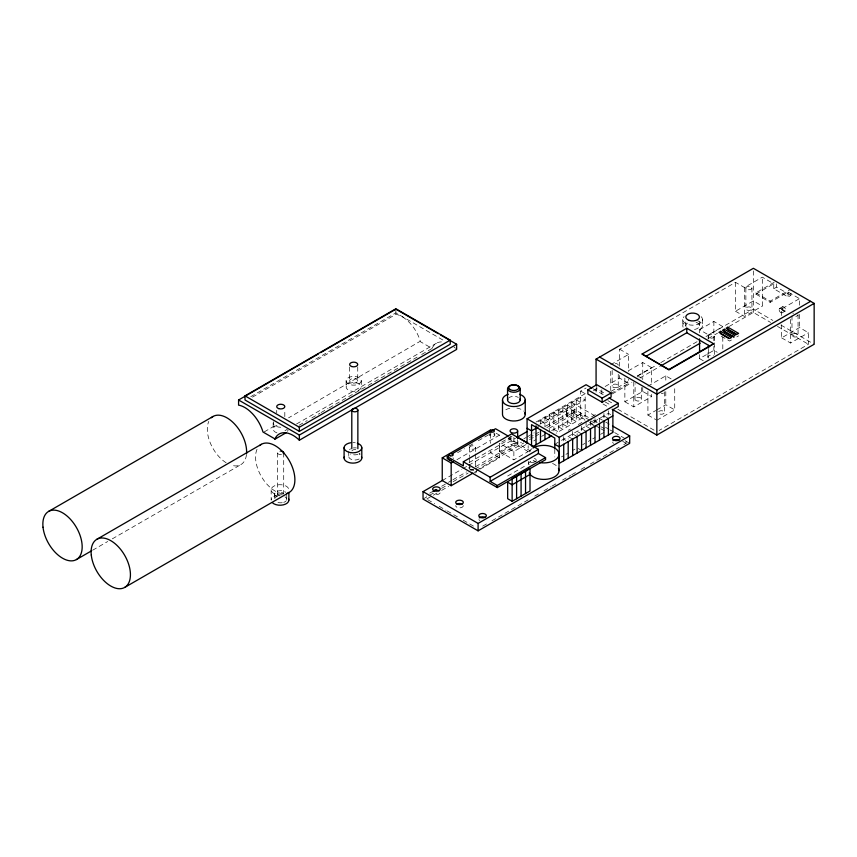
<?xml version="1.0" encoding="UTF-8"?>
<svg xmlns="http://www.w3.org/2000/svg" width="857" height="857" viewBox="0 0 857 857"><rect width="100%" height="100%" fill="white"/><g stroke="black" fill="none" stroke-linecap="round" stroke-linejoin="round"><path stroke-width="0.64" stroke-dasharray="4.29 3.21" d="M284.813 416.631L284.813 410.353M634.973 399.169L635.166 383.679M707.903 357.058L707.978 350.609M708.128 338.997L708.161 336.415M489.765 435.142L490.022 433.074M250.769 396.662L395.88 312.891L444.44 340.925M252.461 397.134L395.88 314.326L397.048 314.54A27.81 16.058 60 0 1 407.225 320.422L409.657 322.778A27.81 16.058 60 0 1 420.305 341.215L288.573 417.841M264.288 431.864L277.004 424.515M284.974 430.675L287.288 429.336M296.543 423.99L436.492 343.196M299.093 425.254L307.192 420.573M311.819 417.905L319.918 413.235M321.064 412.56L328.006 408.553M329.163 407.889L417.07 357.144M421.698 354.466L432.099 348.456L420.305 341.643M92.631 550.215L107.682 541.517M112.321 538.849L240.86 464.633M619.675 366.293L619.675 349.217L735.499 282.339L744.433 287.502L762.312 277.186L773.753 283.785L773.753 288.745L788.054 296.993L790.915 295.344L790.915 289.977M457.595 452.7L464.483 448.714M469.079 446.068L473.675 443.412M478.281 440.755L488.619 434.788M610.73 364.696L628.61 354.38L628.61 371.445M456.931 459.684L499.449 435.142L499.449 437.809M576.236 416.395L580.703 418.977L580.703 391.113L586.07 388.017M799.495 305.21L799.495 298.643L788.054 292.044L770.175 302.36L755.874 294.112L755.874 292.869L775.896 281.31M755.874 294.112L773.753 283.785M536.021 422.072L585.17 393.695L585.17 416.395L556.129 433.171M501.774 442.051L512.765 435.699M538.25 421.815L580.703 397.305L585.17 399.887L541.603 425.04M469.079 462.576L511.597 438.034L511.597 435.967M593.44 390.781L596.793 388.842L605.588 393.92M628.202 370.91L642.729 362.532L651.663 367.685L651.663 384.761M699.569 329.709L713.87 321.45L722.805 326.613L708.514 334.873L699.569 329.709L699.569 333.652M773.753 288.745L776.613 287.084L790.915 295.344M442.244 480.552L461.784 469.272M462.93 468.608L467.526 465.951M468.672 465.287L515.614 438.184M539.91 424.161L574.629 404.118L574.629 413.61L548.03 428.971M605.149 386.496L619.675 378.108L628.61 383.272L628.61 379.33M735.499 282.339L735.499 311.241L753.378 300.914L762.312 306.078L762.312 277.186M525.973 444.59L513.868 451.575L499.567 443.326L499.567 451.575L513.868 443.326L528.169 451.575L528.169 445.683M429.689 493.161L433.771 490.804M441.687 486.24L447.343 482.973M448.468 482.32L451.864 480.359M452.989 479.706L466.562 471.875M475.689 466.604L519.288 441.43M523.873 438.784L526.177 437.456M527.323 436.791L534.2 432.817M545.673 426.197L574.629 409.485L591.791 419.394M423.047 499.063L427.675 496.385M428.832 495.721L433.46 493.054M441.559 488.372L447.343 485.03M453.128 481.688L468.179 473.01M475.121 469.004L521.399 442.276M529.497 437.606L534.125 434.928M535.282 434.263L538.753 432.26M546.852 427.579L574.629 411.553L589.541 420.155M637.147 376.073L651.663 367.685M611.116 391.306L629.616 380.626M637.715 375.955L656.216 365.264M660.843 362.597L697.855 341.225M705.954 336.555L753.378 309.173L772.864 320.432M437.027 493.054L426.625 499.063L426.625 495.967M441.655 490.386L448.597 486.38M476.342 470.354L523.756 442.983M529.53 439.652L534.157 436.974M535.314 436.309L538.785 434.306M755.874 292.869L770.175 301.128L790.197 289.57M474.167 472.443L478.763 469.786M479.909 469.122L499.449 457.842L499.449 443.155M610.73 393.588L628.61 383.272M735.499 311.241L744.433 316.394L762.312 306.078M612.209 393.974L631.877 382.618M639.975 377.948L659.654 366.592M708.246 338.526L717.502 333.191M729.071 326.506L753.378 312.473L770.582 322.414M533.782 440.905L536.021 439.62M541.603 436.395L544.956 434.456M551.662 430.589L580.703 413.813L585.17 416.395M499.567 451.575L513.868 459.834L528.169 451.575M568.191 430.332L570.43 429.036M578.25 424.526L584.945 420.658M591.651 416.781L597.243 413.556M779.634 308.434L782.495 306.774M647.913 386.164L665.793 375.837L671.374 379.062M781.616 315.537L781.616 308.97L799.495 298.643M731.46 339.993L729.671 341.022L720.019 335.451M736.827 336.897L738.605 335.858M624.86 378.098L624.86 401.74L642.729 391.424L651.663 396.587L651.663 392.645M699.569 354.669L699.569 358.612L713.87 350.352L717.223 352.281M782.162 312.805L785.023 311.155M555.904 443.615L558.143 442.33M561.485 440.391L608.406 413.299L610.645 414.595M507.665 476.01L525.545 465.683M624.86 401.74L633.794 406.904L651.663 396.587M561.485 456.899L563.724 455.613M565.963 454.328L568.191 453.032M572.658 450.45L574.897 449.164M582.717 444.654L584.945 443.358M588.298 441.419L590.537 440.134M592.765 438.848L595.004 437.552M600.586 434.328L603.939 432.399M647.913 391.413L647.913 415.056L655.734 410.546M656.848 409.892L665.793 404.74L674.727 409.892L674.727 386.25M781.616 324.728L781.616 337.862L799.495 327.545L808.43 332.709L808.43 344.257L659.162 430.439M656.848 420.219L674.727 409.892M781.616 337.862L790.55 343.025L808.43 332.709M482.727 526.112L487.354 523.445M491.982 520.767L530.14 498.742M534.757 496.074L539.385 493.396M544.013 490.729L550.944 486.722M552.101 486.058L557.886 482.716M562.513 480.049L570.601 475.378M571.758 474.714L576.386 472.036M581.014 469.368L585.642 466.701M590.259 464.033L619.172 447.343M623.789 444.665L626.103 443.337L626.103 440.241M781.616 308.97L787.208 312.194M780.898 325.06L814.15 344.257M777.46 326.378L808.43 344.257M699.569 358.612L704.036 361.183M619.675 349.217L628.61 354.38M647.913 415.056L655.734 419.576M592.958 388.692L604.453 395.334M607.902 400.626L613.644 403.936M605.235 401.976L610.977 405.286M617.854 409.26L656.848 431.778M580.703 391.113L585.17 393.695M602.953 403.958L608.695 407.268M576.236 399.887L580.703 402.469M603.939 415.881L608.406 418.462M571.769 402.469L594.126 415.377M598.711 418.023L604.453 421.333M605.599 421.998L611.33 425.308M567.302 405.05L571.769 407.621M595.004 421.044L597.243 422.33M592.926 420.048L597.511 422.694M605.513 427.322L608.941 429.303M610.088 429.957L613.526 431.939M614.662 432.603L624.967 438.548M590.687 420.819L595.272 423.465M601.003 426.775L604.453 428.768M625.096 440.68L629.681 443.337M574.629 413.61L588.352 421.537M589.498 422.201L595.219 425.5M596.365 426.165L599.793 428.146M600.939 428.8L604.367 430.782M622.675 441.355L626.103 443.337M562.835 407.621L567.302 410.203M590.537 423.626L595.004 426.197M558.357 410.203L562.835 412.785M586.07 426.197L590.537 428.779M571.769 418.977L576.236 421.558L576.236 398.859M553.89 412.785L558.357 415.366M581.603 428.779L586.07 431.36M567.302 421.558L571.769 424.14L571.769 401.43M549.423 415.366L553.89 417.948M581.603 433.942L577.125 431.36L577.125 435.174M562.835 424.14L567.302 426.722L567.302 404.011M544.956 417.948L549.423 420.53M572.658 433.942L577.125 436.524M558.357 426.722L562.835 429.303L562.835 406.593M540.488 420.53L544.956 423.101M572.658 439.105L568.191 436.524L568.191 439.063M553.89 429.303L558.357 431.874L558.357 409.175M563.724 439.105L565.963 440.391M578.25 448.522L581.603 450.45M508.03 438.034L530.772 451.168M496.096 433.203L499.449 435.142M499.449 457.842L490.504 452.689L490.504 448.672M427.772 499.717L434.628 503.68M439.202 506.326L446.068 510.29M447.215 510.954L458.656 517.553M463.23 520.199L473.525 526.144M494.575 433.074L494.821 435.142M714.224 336.415A3.032 1.746 0 0 1 709.671 337.937A3.032 1.746 0 0 1 709.671 334.905A3.032 1.746 0 0 1 714.224 336.415L714.288 341.579M714.299 342.864L714.449 354.477M641.4 387.557L641.55 399.169A3.289 1.896 0 0 1 636.622 400.808A3.289 1.896 0 0 1 636.622 397.519A3.289 1.896 0 0 1 641.55 399.169M799.495 314.412L799.495 327.545M798.06 314.648L798.06 335.28A3.032 1.746 0 0 1 793.507 336.801A3.032 1.746 0 0 1 793.507 333.769A3.032 1.746 0 0 1 798.06 335.28M791.986 315.933L791.986 335.28M790.55 319.382L790.55 343.025M788.054 292.044L788.054 296.993M776.613 283.871L776.613 287.084M770.175 301.128L770.175 302.36M753.378 270.941L753.378 312.473M751.943 288.016A3.032 1.746 0 0 1 747.39 289.537A3.032 1.746 0 0 1 747.39 286.506A3.032 1.746 0 0 1 751.943 288.016L751.943 308.659A3.032 1.746 0 0 1 747.39 310.17A3.032 1.746 0 0 1 747.39 307.138A3.032 1.746 0 0 1 751.943 308.659M745.869 288.016L745.869 308.659M744.433 287.502L744.433 316.394M722.805 337.122L722.805 350.256M713.87 321.45L713.87 341.161M713.87 346.41L713.87 350.352M708.514 334.873L708.514 338.815M708.514 349.313L708.514 357.198M702.472 319.479L702.472 325.671M699.441 321.964L699.441 325.671M685.793 321.964L685.793 325.671M682.761 319.479L682.761 325.671M665.793 375.837L665.793 382.404M665.793 391.606L665.793 404.74M664.357 391.842L664.357 412.474M642.729 362.532L642.729 379.608M642.729 387.482L642.729 391.424M633.794 381.943L633.794 406.904M619.675 375.484L619.675 378.108M618.24 374.241L618.24 385.854M612.166 370.374L612.166 385.854M610.73 371.263L610.73 390.963M608.406 410.824L608.406 417.113M603.939 413.406L603.939 418.42M601.796 389.721L601.796 394.852M599.471 418.462L599.471 422.276M596.793 385.746L596.793 388.842M596.076 388.125L596.076 392.077M595.004 418.57L595.004 423.583M590.537 421.141L590.537 426.165M586.07 421.248L586.07 428.746M581.603 426.304L581.603 431.317M573.954 411.853A3.792 2.185 0 0 1 568.266 413.749A3.792 2.185 0 0 1 568.266 409.957A3.792 2.185 0 0 1 573.954 411.853L573.954 415.163A3.792 2.185 0 0 1 568.266 417.059A3.792 2.185 0 0 1 568.266 413.267A3.792 2.185 0 0 1 573.954 415.163M572.658 431.467L572.658 436.481M566.37 411.853L566.37 415.163M563.724 436.62L563.724 441.644M554.79 449.347L554.79 456.963M553.89 411.756L553.89 434.456M549.423 414.338L549.423 431.874M544.956 416.909L544.956 426.915M540.488 419.491L540.488 424.451M528.651 461.355L528.662 464.301M517.66 439.609L517.66 443.326A3.792 2.185 0 0 1 511.972 445.222A3.792 2.185 0 0 1 511.972 441.43A3.792 2.185 0 0 1 517.66 443.326M513.868 437.424L513.868 443.326M513.868 451.575L513.868 459.834M510.076 435.892L510.076 443.326M490.504 433.985L490.504 443.337M475.667 447.525A3.032 1.746 0 0 1 471.114 449.036A3.032 1.746 0 0 1 471.114 446.004A3.032 1.746 0 0 1 475.667 447.525L475.667 452.678M475.667 453.974L475.667 466.872M469.604 447.525L469.604 456.556M469.604 457.842L469.604 463.005M469.604 464.29L469.604 468.168M395.88 309.173L395.88 314.326M361.279 380.797A7.584 4.381 0 0 1 349.902 384.589A7.584 4.381 0 0 1 349.902 377.005A7.584 4.381 0 0 1 361.279 380.797L361.279 386.989A7.584 4.381 0 0 1 349.902 390.781A7.584 4.381 0 0 1 349.902 383.197A7.584 4.381 0 0 1 361.279 386.989M357.744 367L357.744 380.797A4.049 2.335 0 0 1 351.67 382.822A4.049 2.335 0 0 1 351.67 378.773A4.049 2.335 0 0 1 357.744 380.797M349.645 367L349.645 380.797M348.756 451.35L348.756 456.513M346.11 380.797L346.11 386.989M286.741 494.157L286.741 499.32M283.71 452.882L283.71 494.157M277.647 452.882L277.647 494.157M276.715 410.353L276.715 412.87M274.604 494.157L274.604 498.035M273.179 422.897L273.179 429.089M271.166 489.808L271.166 500.124A8.849 5.11 0 0 1 280.014 495.014M432.228 348.103A27.81 16.058 60 0 1 442.876 341.954M453.814 346.892A27.81 16.058 60 0 1 455.485 348.285M288.091 430.225A7.584 4.381 0 0 1 287.331 431.285M276.972 432.881A7.584 4.381 0 0 1 276.972 425.297M280.764 427.279A7.584 4.381 0 0 1 273.437 421.762M282.307 494.735A8.849 5.11 0 0 1 271.305 490.686A8.849 5.11 0 0 1 279.243 484.719A8.849 5.11 0 0 1 288.863 489.808M352.945 442.587A8.849 5.11 0 0 1 355.237 442.769M359.115 458.988A6.063 3.503 0 0 1 350.534 458.988A6.063 3.503 0 0 1 350.534 454.028M359.115 454.028A6.063 3.503 0 0 1 360.079 454.756M351.895 450.9A3.032 1.746 0 0 1 356.973 450.107M360.079 453.096A6.063 3.503 0 0 1 359.115 453.824M357.862 454.381A6.063 3.503 0 0 1 351.798 454.381M349.57 449.593A6.063 3.503 0 0 1 350.534 448.875M353.255 447.965A6.063 3.503 0 0 1 356.394 447.965M281.46 454.574A3.032 1.746 0 0 1 277.743 453.332A3.032 1.746 0 0 1 279.885 451.189M285.927 501.077A6.063 3.503 0 0 1 283.71 502.352M282.242 502.705A6.063 3.503 0 0 1 276.382 501.795M274.818 498.41A6.063 3.503 0 0 1 277.647 496.289M284.963 496.846A6.063 3.503 0 0 1 286.538 500.231M279.885 495.849A3.032 1.746 0 0 1 278.525 492.925A3.032 1.746 0 0 1 283.603 493.707M276.382 496.642A6.063 3.503 0 0 1 276.982 491.382A6.063 3.503 0 0 1 285.927 492.411M473.418 469.85A3.032 1.746 0 0 1 470.482 469.4M470 469.036A3.032 1.746 0 0 1 470.482 466.926M493.557 433.878A2.528 1.457 0 0 1 494.232 436.074A2.528 1.457 0 0 1 490.354 436.074A2.528 1.457 0 0 1 491.029 433.878M452.967 457.842A2.528 1.457 0 0 1 453.621 458.495M663.468 393.074A3.032 1.746 0 0 1 661.315 393.588M615.208 363.464A3.032 1.746 0 0 1 618.24 365.211M658.69 411.606A3.032 1.746 0 0 1 663.275 411.135A3.032 1.746 0 0 1 663.275 413.813A3.032 1.746 0 0 1 658.69 413.353M797.953 315.097A3.032 1.746 0 0 1 795.81 316.34M792.875 313.405A3.032 1.746 0 0 1 793.507 313.126M708.343 358.012A3.289 1.896 0 0 1 709.189 355.559A3.289 1.896 0 0 1 713.517 355.719M696.034 322.264A6.824 3.942 0 0 1 699.216 326.699A6.824 3.942 0 0 1 692.617 329.613M686.029 326.699A6.824 3.942 0 0 1 687.796 322.885M701.155 316.64A9.855 5.688 0 0 1 692.617 325.178A9.855 5.688 0 0 1 684.079 316.64M697.544 320.743A9.855 5.688 0 0 1 697.544 330.609M683.093 327.149A9.855 5.688 0 0 1 685.643 321.654M637.479 376.834A3.032 1.746 0 0 1 640.672 377.455A3.032 1.746 0 0 1 640.886 379.405M505.823 409.785A11.377 6.567 0 0 1 510.922 408.082M516.814 408.082A11.377 6.567 0 0 1 523.723 411.146M508.394 398.151A6.32 3.653 0 0 1 518.335 397.402M473.61 470.279A3.792 2.185 0 0 1 472.635 470.354M471.65 470.279A3.792 2.185 0 0 1 469.947 469.711M468.843 468.168A3.792 2.185 0 0 1 469.347 467.065M475.314 466.615A3.792 2.185 0 0 1 475.914 467.065M534.34 458.366A3.792 2.185 0 0 1 536.107 460.82M535.721 461.355A3.792 2.185 0 0 1 535.122 461.805M534.34 462.159A3.792 2.185 0 0 1 529.155 461.355M476.428 471.468A3.792 2.185 0 0 1 475.314 473.01M469.947 469.915A3.792 2.185 0 0 1 473.61 469.347M463.305 505.662A3.792 2.185 0 0 1 459.513 507.858A3.792 2.185 0 0 1 455.72 505.662M529.155 464.655A3.792 2.185 0 0 1 529.765 462.009A3.792 2.185 0 0 1 534.34 461.666M479.888 520.531A3.792 2.185 0 0 1 478.913 519.546M613.591 443.337A3.792 2.185 0 0 1 612.616 442.351M440.112 492.925A3.792 2.185 0 0 1 436.459 494.543A3.792 2.185 0 0 1 432.796 492.925M552.529 463.487A15.169 8.752 0 0 1 556.964 466.283M536.246 461.73A15.169 8.752 0 0 1 533.108 460.338M529.187 451.875A15.169 8.752 0 0 1 532.218 448.511M282.746 493.728A27.81 16.058 60 0 1 261.321 476.438A27.81 16.058 60 0 1 257.057 449.239M246.452 454.767A27.81 16.058 60 0 1 232.054 465.415M226.109 462.737A27.81 16.058 60 0 1 208.797 421.376M613.055 387.085A3.032 1.746 0 0 0 618.133 386.303A3.032 1.746 0 0 0 614.415 384.161A3.032 1.746 0 0 0 613.055 387.085M779.12 309.591A2.528 1.457 60 0 0 781.798 312.923A2.528 1.457 60 0 0 781.798 309.345A2.528 1.457 60 0 0 779.12 309.591M781.98 307.931A2.528 1.457 60 0 0 784.658 311.273A2.528 1.457 60 0 0 784.658 307.695A2.528 1.457 60 0 0 781.98 307.931"/><path stroke-width="1.29" d="M318.386 353.92L238.578 399.994L238.578 405.147L239.746 405.361A27.81 16.058 60 0 1 249.923 411.231L252.365 413.599A27.81 16.058 60 0 1 263.003 432.024L274.936 438.913A27.81 16.058 60 0 1 298.182 439.095L299.35 440.23L456.652 349.41L456.652 344.257L440.594 334.991M710.903 345.564L713.581 343.7L686.778 328.22L642.086 354.027L668.899 369.913L710.014 346.185L686.778 332.762L645.664 356.501M245.016 395.859L395.88 308.766L450.214 340.133L450.214 344.257L299.35 431.36L245.016 399.994L245.016 395.859L299.35 427.236L450.214 340.133M320.7 352.581L395.88 309.173L438.302 333.673M48.613 511.415L213.061 416.47M96.873 539.278L261.321 444.333M274.808 439.277L286.367 432.592M76.412 559.567L91.474 550.88M238.578 399.994L299.35 435.077L456.652 344.257M124.683 587.441L289.13 492.496M596.076 385.489L596.076 359.126L753.378 268.305L814.15 303.399L814.15 344.257L656.848 435.077L612.134 409.26M473.01 473.107L451.178 485.705L442.244 480.552L442.244 457.842L490.504 429.978M538.41 453.514L538.41 449.379L490.15 477.242L490.15 481.377L538.41 453.514L545.566 457.638L545.566 459.706L497.296 487.569L447.247 458.666L447.247 456.61L449.55 455.281M451.843 453.953L495.517 428.736L508.147 436.042M527.076 443.508L527.076 418.773L586.07 384.718L591.812 388.028M442.244 457.842L451.178 463.005L453.482 461.677M447.247 456.61L463.337 465.897L463.337 461.762L511.597 433.899L538.41 449.379M587.859 389.871L596.793 384.718L611.095 392.967L611.095 397.102L602.15 402.254L587.859 394.006L587.859 389.871L602.15 398.13L611.095 392.967M612.476 425.972L629.681 435.902L629.681 443.337L478.099 530.847L423.047 499.063L423.047 491.629L442.715 480.274M516.771 437.52L527.184 431.51M538.25 426.979L531.544 430.846L527.076 428.264M433.771 490.804L436.031 489.497M660.811 365.918L700.148 343.207M720.737 331.316L718.948 332.355L729.671 338.547L731.46 337.508L720.737 331.316L720.737 333.802L728.246 338.129M724.315 329.259L722.526 330.288L733.249 336.48L735.038 335.451L724.315 329.259L724.315 331.734L733.967 337.304M727.882 327.192L726.093 328.22L736.827 334.412L738.605 333.384L727.882 327.192L727.882 329.666L736.463 334.626M532.668 446.711L551.662 435.752M642.086 354.027L668.899 369.506L713.581 343.7M559.257 437.349L618.24 403.293L618.24 406.593L612.884 409.689L612.884 432.399L559.257 463.358L559.257 437.349L527.076 418.773M599.654 357.058L656.848 390.085L810.572 301.332M612.884 415.881L559.257 446.84L554.79 444.258M490.15 481.377L497.296 485.501L545.566 457.638M814.15 303.399L656.848 394.209L596.076 359.126M517.724 475.356L530.012 468.265L530.012 490.975L512.132 501.291L507.665 498.71L507.665 482.202L512.132 484.783L530.012 474.457M423.047 491.629L478.099 523.413L629.681 435.902M609.048 397.98L618.24 403.293M517.167 436.974L528.169 443.326M463.337 461.762L490.15 477.242M708.514 345.382L708.514 348.006M699.569 338.901L699.569 352.034M686.778 328.22L686.778 332.762M656.848 390.085L656.848 435.077M608.406 418.462L608.406 434.97M603.939 421.044L603.939 437.552M602.15 398.13L602.15 402.254M599.471 423.626L599.471 440.134M595.004 426.197L595.004 442.715M590.537 428.779L590.537 445.297M586.07 431.36L586.07 447.879M581.603 433.942L581.603 450.45M577.125 436.524L577.125 453.032M572.658 439.105L572.658 455.613M568.191 441.687L568.191 458.195M563.724 444.258L563.724 460.777M559 454.146L559 470.654M554.79 448.072L554.79 438.066L531.544 424.654L531.544 446.09M549.423 434.499L549.423 437.038M544.956 431.992L544.956 439.62M540.488 429.496L540.488 442.201M536.021 425.79L536.021 444.783M525.545 470.847L525.545 493.546M525.245 399.983L525.245 414.424M521.077 473.428L521.077 496.128M520.188 388.628A6.32 3.653 0 0 1 510.708 391.788A6.32 3.653 0 0 1 510.708 385.468A6.32 3.653 0 0 1 520.188 388.628L520.188 399.983M517.66 430.942A3.792 2.185 0 0 1 511.972 432.839A3.792 2.185 0 0 1 511.972 429.046A3.792 2.185 0 0 1 517.66 430.942L517.66 438.366M516.6 498.71L516.6 476.01L512.132 478.581L512.132 501.291M507.548 388.628L507.548 399.983M502.491 399.983L502.491 414.424A11.377 6.567 0 0 0 515.357 420.937A11.377 6.567 0 0 0 524.859 412.731M497.296 485.501L497.296 487.569M478.099 523.413L478.099 530.847M451.178 463.005L451.178 485.705M361.793 447.697L361.793 458.024M357.862 410.064L357.862 448.682M351.798 410.064L351.798 448.682M344.096 447.697L344.096 458.024M299.35 427.236L299.35 431.36M299.35 435.077L299.35 440.23M288.863 492.379L288.863 500.124M288.563 498.806A8.849 5.11 0 0 1 283.399 504.848A8.849 5.11 0 0 1 272.355 502.673M361.493 456.695A8.849 5.11 0 0 1 352.945 463.123A8.849 5.11 0 0 1 344.396 456.695M357.369 443.273A8.849 5.11 0 0 1 359.201 451.307A8.849 5.11 0 0 1 345.285 450.257A8.849 5.11 0 0 1 350.652 442.769M352.677 408.832A3.032 1.746 0 0 1 357.68 409.475A3.032 1.746 0 0 1 354.562 411.81A3.032 1.746 0 0 1 352.195 409.196M280.678 451.125A3.032 1.746 0 0 1 283.303 453.76M451.178 460.338A2.528 1.457 0 0 1 448.65 458.87M519.974 399.03A6.32 3.653 0 0 1 513.868 403.626A6.32 3.653 0 0 1 507.762 399.03M519.556 394.295A11.377 6.567 0 0 1 522.588 404.204A11.377 6.567 0 0 1 505.159 404.204A11.377 6.567 0 0 1 508.18 394.295M433.171 491.254A3.792 2.185 0 0 1 439.138 490.804M456.835 504.12A3.792 2.185 0 0 1 462.191 504.12M479.288 517.885A3.792 2.185 0 0 1 485.255 517.435M612.991 440.691A3.792 2.185 0 0 1 618.958 440.241M558.485 468.393A15.169 8.752 0 0 1 547.762 479.117A15.169 8.752 0 0 1 529.187 472.925M533.108 447.954A15.169 8.752 0 0 1 558.485 451.875A15.169 8.752 0 0 1 539.91 462.609M259.628 445.586A27.81 16.058 60 0 1 289.13 460.38A27.81 16.058 60 0 1 287.191 493.332M211.358 417.723A27.81 16.058 60 0 1 234.09 423.497A27.81 16.058 60 0 1 246.548 453.835M278.739 408.618A4.049 2.335 0 0 0 284.813 406.593A4.049 2.335 0 0 0 278.739 404.568A4.049 2.335 0 0 0 278.739 408.618M351.67 366.517A4.049 2.335 0 0 0 357.744 364.493A4.049 2.335 0 0 0 351.67 362.468A4.049 2.335 0 0 0 351.67 366.517M490.868 431.832A2.025 1.168 0 0 0 494.253 431.317A2.025 1.168 0 0 0 491.768 429.882A2.025 1.168 0 0 0 490.868 431.832M450.171 455.763A2.025 1.168 0 0 0 453.203 454.746A2.025 1.168 0 0 0 450.171 453.739A2.025 1.168 0 0 0 450.171 455.763M689.21 320.422A6.824 3.942 0 0 0 699.441 317.004A6.824 3.942 0 0 0 689.21 313.598A6.824 3.942 0 0 0 689.21 320.422M510.29 389.656A5.056 2.914 0 0 0 518.753 388.35A5.056 2.914 0 0 0 512.561 384.772A5.056 2.914 0 0 0 510.29 389.656M434.563 490.943A3.792 2.185 0 0 0 440.241 489.047A3.792 2.185 0 0 0 434.563 487.151A3.792 2.185 0 0 0 434.563 490.943M614.383 440.38A3.792 2.185 0 0 0 620.072 438.484A3.792 2.185 0 0 0 614.383 436.588A3.792 2.185 0 0 0 614.383 440.38M480.681 517.574A3.792 2.185 0 0 0 486.358 515.678A3.792 2.185 0 0 0 480.681 513.782A3.792 2.185 0 0 0 480.681 517.574M457.617 504.259A3.792 2.185 0 0 0 463.305 502.363A3.792 2.185 0 0 0 457.617 500.467A3.792 2.185 0 0 0 457.617 504.259M91.281 555.068A27.81 16.058 60 0 0 122.744 588.277A27.81 16.058 60 0 0 118.298 546.723A27.81 16.058 60 0 0 91.281 555.068M43.021 527.205A27.81 16.058 60 0 0 74.484 560.414A27.81 16.058 60 0 0 70.038 518.86A27.81 16.058 60 0 0 43.021 527.205"/></g></svg>
